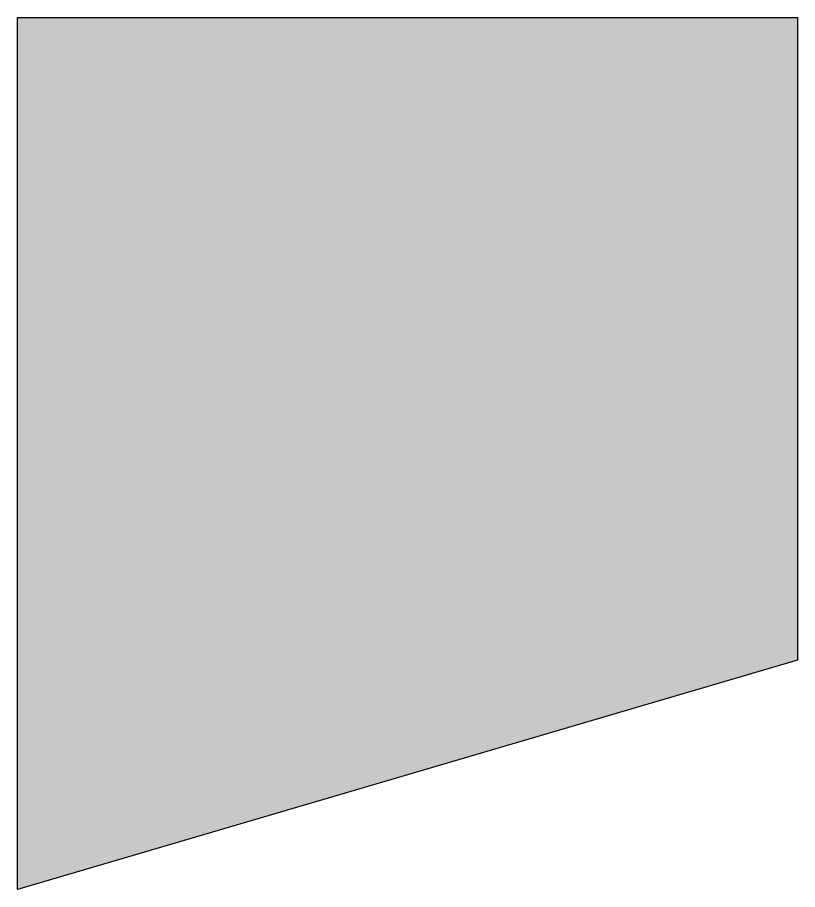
# Model space of a CAD drawing. Header units: millimetres. Extents: x 6614975 to 6624097, y 8742145 to 8746891.
# Drawn here: x 6620053.04 to 6620087.04, y 8742341.16 to 8742379.16 of the extents above; entities that cross this region are included whole.
import ezdxf

# ---------------------------------------------------------------- set-up
doc = ezdxf.new("R2010")
doc.units = ezdxf.units.MM

msp = doc.modelspace()

# ---------------------------------------------------------------- hatches: boundary and pattern name
at = {"true_color": 0x636466}
h = msp.add_hatch(color=251, dxfattribs=at)
h.dxf.hatch_style = 1
h.paths.add_polyline_path([(6620053.035, 8742341.158), (6620087.035, 8742351.158), (6620087.035, 8742379.158), (6620053.035, 8742379.158)])

# ---------------------------------------------------------------- linework, layer by layer
at = {"color": 7, "true_color": 0xffffff}
for p, q in [((6620053.035, 8742341.158), (6620053.035, 8742379.158)), ((6620053.035, 8742379.158), (6620087.035, 8742379.158)), ((6620087.035, 8742379.158), (6620087.035, 8742351.158)), ((6620087.035, 8742351.158), (6620053.035, 8742341.158))]:
    msp.add_line(p, q, dxfattribs=at)

doc.saveas('drawing.dxf')
